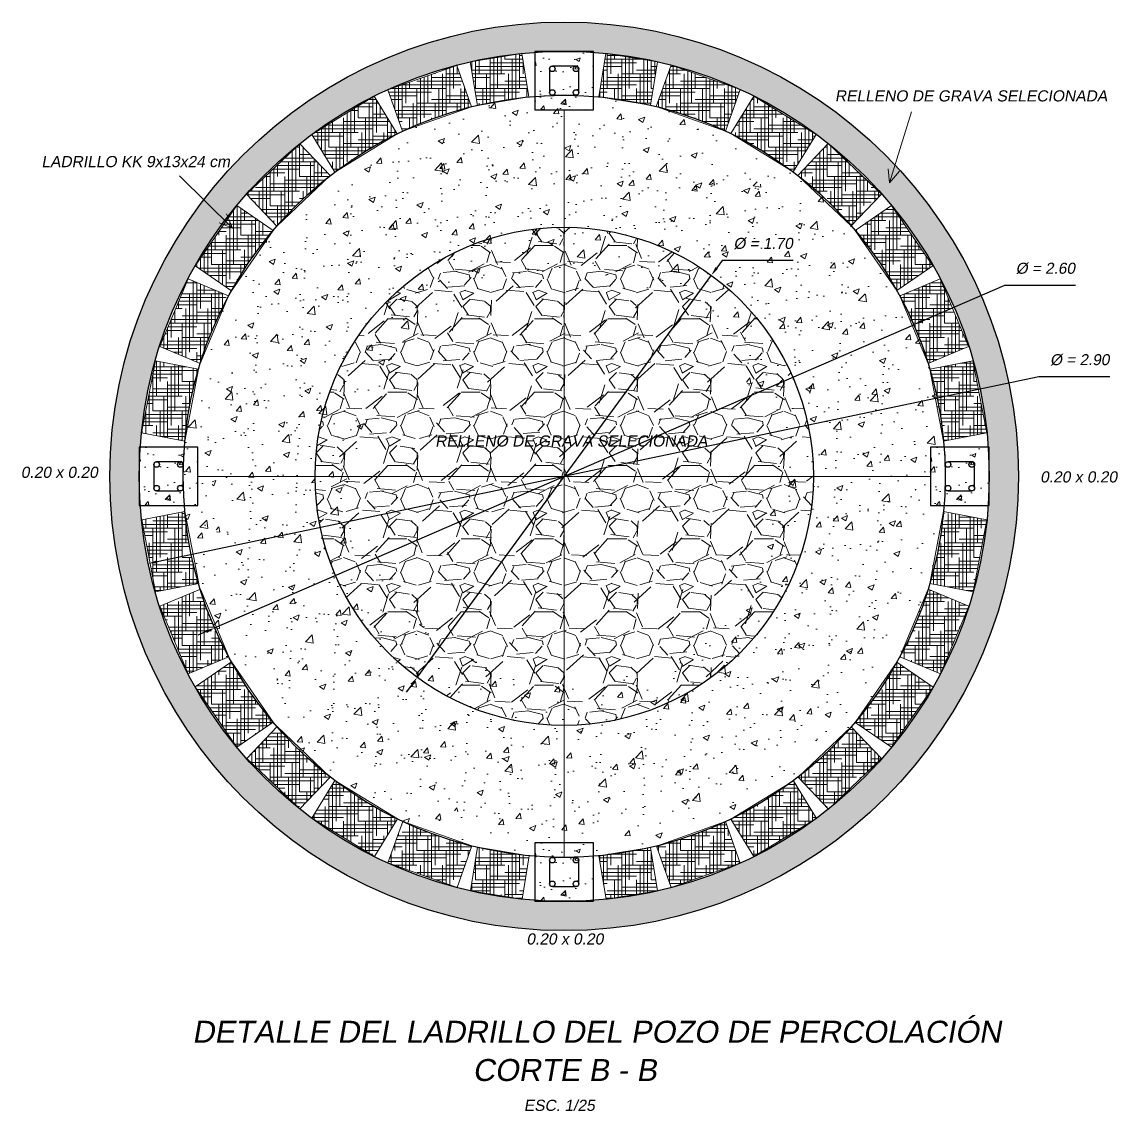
# Model space of a CAD drawing. Header units: metres. Extents: x 4293 to 4528, y 2596 to 2639.
# Drawn here: x 4425.084 to 4428.823, y 2619.358 to 2623.075 of the extents above; entities that cross this region are included whole.
import ezdxf
from ezdxf.enums import TextEntityAlignment as Align

# ---------------------------------------------------------------- set-up
doc = ezdxf.new("R2010")
doc.units = ezdxf.units.M
for name, color, linetype, lineweight in [('a. acero', 150, 'Continuous', 25), ('a. Ladrillos', 24, 'Continuous', 15), ('a. titulos', 106, 'Continuous', 25), ('A.Texto', 180, 'Continuous', 5), ('cimiento', 6, 'Continuous', 30), ('concreto', 252, 'Continuous', 5), ('Cotas', 170, 'Continuous', 5), ('Sombreados', 8, 'Continuous', 5)]:
    doc.layers.add(name, color=color, linetype=linetype, lineweight=lineweight)
doc.styles.add('ARIAL', font='arial.ttf', dxfattribs={"oblique": 10})
doc.dimstyles.new('Esc 1-25$3', dxfattribs={"dimscale": 0.25, "dimtxt": 0.15, "dimasz": 0.125, "dimexe": 0.1, "dimexo": 0.1, "dimgap": 0.15, "dimtad": 2, "dimtih": 1, "dimtoh": 1, "dimzin": 1, "dimdsep": 46, "dimtxsty": 'ARIAL', "dimcen": 0.5, "dimdle": 0.1, "dimadec": 0, "dimazin": 0, "dimtfac": 1, "dimtmove": 0, "dimatfit": 3, "dimfxl": 1, "dimtolj": 1, "dimtzin": 0, "dimarcsym": 1})
pattern_1 = [(0, (4245.930832089456, 2617.947288810265), (0.05, 0.0125), [0.2, -0.1]), (90, (4245.930832089456, 2617.947288810265), (-0.0125, -0.05), [0.2, -0.1])]

# ---------------------------------------------------------------- blocks, each defined once
blk = doc.blocks.new('*D513')
at = {"layer": 'Cotas', "color": 0, "lineweight": -2, "transparency": 16777216}
for p, q in [((4427.472705158618, 2622.260551906385), (4427.454250288944, 2622.235333256833)), ((4427.71511018, 2622.260551906386), (4427.472705158618, 2622.260551906385)), ((4426.431850508957, 2620.838220071589), (4427.435795419268, 2622.210114607279)), ((4426.413395639282, 2620.813001422036), (4426.394940769607, 2620.787782772483))]:
    blk.add_line(p, q, dxfattribs=at)
at = {"layer": 'Cotas', "color": 0, "transparency": 16777216}
for points in [[(4427.450047180684, 2622.238409068445), (4427.458453397202, 2622.23225744522), (4427.435795419268, 2622.210114607279)], [(4426.409192531023, 2620.816077233649), (4426.417598747541, 2620.809925610423), (4426.431850508957, 2620.838220071589)]]:
    blk.add_solid(points, dxfattribs=at)
at = {"layer": 'Defpoints', "color": 0, "transparency": 16777216}
for p in [(4427.435795419268, 2622.210114607279), (4426.431850508957, 2620.838220071589)]:
    blk.add_point(p, dxfattribs=at)
at = {"layer": 'Cotas', "color": 0, "transparency": 16777216, "insert": (4427.612657669309, 2622.318247165594), "char_height": 0.0375, "attachment_point": 5, "style": 'ARIAL'}
blk.add_mtext('\\A1;%%C = 1.70', dxfattribs=at)
blk = doc.blocks.new('*D603')
at = {"layer": 'Cotas', "color": 0, "lineweight": -2, "transparency": 16777216}
for p, q in [((4428.43548762416, 2622.175762985342), (4428.155059343138, 2622.054080793729)), ((4428.677892645541, 2622.175762985342), (4428.43548762416, 2622.175762985342)), ((4425.741254105721, 2621.006693168104), (4428.126391822504, 2622.041641510764)), ((4425.712586585087, 2620.994253885139), (4425.683919064452, 2620.981814602174))]:
    blk.add_line(p, q, dxfattribs=at)
at = {"layer": 'Cotas', "color": 0, "transparency": 16777216}
for points in [[(4428.152986129311, 2622.058858713835), (4428.157132556966, 2622.049302873623), (4428.126391822504, 2622.041641510764)], [(4425.710513371259, 2620.999031805245), (4425.714659798914, 2620.989475965033), (4425.741254105721, 2621.006693168104)]]:
    blk.add_solid(points, dxfattribs=at)
at = {"layer": 'Defpoints', "color": 0, "transparency": 16777216}
for p in [(4428.126391822504, 2622.041641510764), (4425.741254105721, 2621.006693168104)]:
    blk.add_point(p, dxfattribs=at)
at = {"layer": 'Cotas', "color": 0, "transparency": 16777216, "insert": (4428.57544013485, 2622.233458244551), "char_height": 0.0375, "attachment_point": 5, "style": 'ARIAL'}
blk.add_mtext('\\A1;%%C = 2.60', dxfattribs=at)
blk = doc.blocks.new('*D604')
at = {"layer": 'Cotas', "color": 0, "lineweight": -2, "transparency": 16777216}
for p, q in [((4428.552832799827, 2621.863865371421), (4425.545307617283, 2621.232831289278)), ((4428.795237821209, 2621.863865371421), (4428.552832799827, 2621.863865371421))]:
    blk.add_line(p, q, dxfattribs=at)
at = {"layer": 'Cotas', "color": 0, "transparency": 16777216}
blk.add_solid([(4425.544238101681, 2621.237928629023), (4425.546377132886, 2621.227733949532), (4425.514723578807, 2621.226414195662)], dxfattribs=at)
at = {"layer": 'Defpoints', "color": 0, "transparency": 16777216}
for p in [(4428.352922349418, 2621.821920483206), (4425.514723578807, 2621.226414195662)]:
    blk.add_point(p, dxfattribs=at)
at = {"layer": 'Cotas', "color": 0, "transparency": 16777216, "insert": (4428.692785310519, 2621.92156063063), "char_height": 0.0375, "attachment_point": 5, "style": 'ARIAL'}
blk.add_mtext('\\A1;%%C = 2.90', dxfattribs=at)

msp = doc.modelspace()

# ---------------------------------------------------------------- hatches: boundary and pattern name
at = {"layer": 'a. Ladrillos', "ltscale": 0.5}
h = msp.add_hatch(dxfattribs=at)
h.set_pattern_fill('HOUND', color=256, scale=0.2, style=0)
h.set_pattern_definition(pattern_1)
h.paths.add_polyline_path([(4425.686279102578, 2621.889727612913), (4425.539017658863, 2621.917898504069), (4425.492044803308, 2621.672351052767), (4425.63937327409, 2621.644167339434, -0.04818856611765304)])
h.paths.add_polyline_path([(4425.788703323723, 2622.139554217093), (4425.650361430506, 2622.197527031863), (4425.553738626792, 2621.966953759772), (4425.692082590045, 2621.908980077544, -0.0481885643159184)])
h.paths.add_polyline_path([(4425.939248728445, 2622.361318514399), (4425.940369783045, 2622.362942733339), (4425.816919972191, 2622.448149213142), (4425.674909172521, 2622.242399528387), (4425.798358983374, 2622.157193048584, -0.04780640675483435)])
h.paths.add_polyline_path([(4426.130619608916, 2622.546353413591), (4426.134801248783, 2622.550328474651), (4426.031454627147, 2622.659045887223), (4425.850258939527, 2622.486801517829), (4425.953605561162, 2622.378084105257, -0.04707146907327895)])
h.paths.add_polyline_path([(4426.362194025198, 2622.691746183108), (4426.364193393759, 2622.69297386935), (4426.285703762685, 2622.820799445093), (4426.072661136448, 2622.689983393304), (4426.151150767521, 2622.562157817561, -0.04773424739208999)])
h.paths.add_polyline_path([(4426.567813652971, 2622.926491202075), (4426.332240000099, 2622.842795001014), (4426.382457720736, 2622.70145080929, -0.04818856676654625), (4426.618004732518, 2622.785221995106)])
h.paths.add_polyline_path([(4426.78954667937, 2622.966721720409), (4426.613407657961, 2622.938000791023), (4426.637547591799, 2622.789955988364, -0.03415769104000129), (4426.812648072837, 2622.818507575123), (4426.813686613208, 2622.818676917751)])
h.paths.add_polyline_path([(4427.252273030184, 2622.938221918706), (4427.076134008776, 2622.966942848093), (4427.051994074937, 2622.818898045434), (4427.053578824998, 2622.818639638784, -0.03405092079968268), (4427.228170370069, 2622.790405707438)])
h.paths.add_polyline_path([(4427.533851904829, 2622.843521557547), (4427.298278251957, 2622.927217758609), (4427.248060531319, 2622.785873566886), (4427.250502405012, 2622.785006001481, -0.04768676959964096), (4427.483634184192, 2622.702177365823)])
h.paths.add_polyline_path([(4427.580683525332, 2622.821747297138), (4427.502193894258, 2622.693921721395), (4427.506866612212, 2622.691052499753, -0.04712687385237083), (4427.715236520496, 2622.563105669606), (4427.793726151569, 2622.690931245349)])
h.paths.add_polyline_path([(4427.834739835724, 2622.65947215518), (4427.731393214088, 2622.550754742607, -0.04818882304759489), (4427.913152028977, 2622.379102765482), (4428.015935523345, 2622.487227785786)])
h.paths.add_polyline_path([(4428.050000573705, 2622.448713748949), (4427.926550762852, 2622.363507269146, -0.04818861451410491), (4428.068857858834, 2622.157962091514), (4428.192011373376, 2622.242964064194)])
h.paths.add_polyline_path([(4428.216744376748, 2622.19780748003), (4428.078720237367, 2622.139967821486, -0.04818856731733574), (4428.175424258237, 2621.909428583823), (4428.313367180461, 2621.96723420794)])
h.paths.add_polyline_path([(4428.328245209669, 2621.917862977477), (4428.181356350019, 2621.889763361088, -0.04818856575883791), (4428.228269214836, 2621.644204433648), (4428.375218065224, 2621.672315526175)])
h.paths.add_polyline_path([(4428.375601124917, 2621.375983626101), (4428.228272654135, 2621.404167339434, -0.04818856611765322), (4428.181366825648, 2621.158607065955), (4428.328628269363, 2621.130436174799)])
h.paths.add_polyline_path([(4428.313750240154, 2621.081064944336), (4428.175458576084, 2621.139016710348, -0.0481704037674667), (4428.078819720723, 2620.908551852826), (4428.078783473185, 2620.908465354474), (4428.21712743644, 2620.850491672245)])
h.paths.add_polyline_path([(4428.192394433068, 2620.805335088082), (4428.068950092281, 2620.890537792382, -0.0475533639246085), (4427.928797242927, 2620.687491664817), (4427.926933822545, 2620.684791883129), (4428.050383633398, 2620.599585403327)])
h.paths.add_polyline_path([(4428.016318583037, 2620.56107136649), (4427.913319222396, 2620.66942347136, -0.04766972519688366), (4427.733718658551, 2620.499390837937), (4427.731776273781, 2620.497544409669), (4427.835122895417, 2620.388826997096)])
h = msp.add_hatch(dxfattribs=at)
h.set_pattern_fill('HOUND', color=256, scale=0.2, style=0)
h.set_pattern_definition(pattern_1)
h.paths.add_polyline_path([(4425.639383189339, 2621.404060430875), (4425.492427863001, 2621.375948099509), (4425.539400718556, 2621.130400648207), (4425.686309297207, 2621.158504036811, -0.04818856519133374)])
h.paths.add_polyline_path([(4425.692136374058, 2621.139181090225), (4425.554121686484, 2621.081345392503), (4425.650744490198, 2620.850772120413), (4425.788789327132, 2620.908620452364, -0.04818856472784236)])
h.paths.add_polyline_path([(4425.798479747042, 2620.890925063957), (4425.675292232214, 2620.805899623889), (4425.817303031884, 2620.600149939134), (4425.94068669654, 2620.68531076407, -0.0481885863142584)])
h.paths.add_polyline_path([(4425.953804912077, 2620.670021791132), (4425.850641999219, 2620.561497634446), (4426.03183768684, 2620.389253265053), (4426.135184308476, 2620.497970677625), (4426.132594560926, 2620.500432488056, -0.04749671770405627)])
h.paths.add_polyline_path([(4426.364576453451, 2620.355325282926), (4426.363787720586, 2620.355809594076, -0.04800934933462464), (4426.151427534332, 2620.485968229698), (4426.07304419614, 2620.358315758972), (4426.286086822378, 2620.227499707183)])
h.paths.add_polyline_path([(4426.618368102218, 2620.263021737171, -0.04818856433599081), (4426.382796974051, 2620.34672504434), (4426.332623059792, 2620.205504151262), (4426.568196712665, 2620.1218079502)])
h.paths.add_polyline_path([(4426.814069672901, 2620.229622234525), (4426.813035117519, 2620.229790927367, -0.03415847174188607), (4426.637922158207, 2620.258291076498), (4426.613790717654, 2620.110298361253), (4426.789929739062, 2620.081577431867)])
h.paths.add_polyline_path([(4427.228533850447, 2620.258013520391, -0.03385209679290476), (4427.054978655518, 2620.229825306415), (4427.05237713463, 2620.229401106842), (4427.076517068469, 2620.081356304183), (4427.252656089878, 2620.110077233569)])
h.paths.add_polyline_path([(4427.484017243885, 2620.346121786452), (4427.482083013783, 2620.345434580096, -0.04702710956873411), (4427.252161857603, 2620.263746636299), (4427.248443591012, 2620.26242558539), (4427.298661311649, 2620.121081393667), (4427.534234964523, 2620.204777594729)])
h = msp.add_hatch(dxfattribs=at)
h.set_pattern_fill('HOUND', color=256, scale=0.2, style=0)
h.set_pattern_definition(pattern_1)
h.paths.add_polyline_path([(4427.794111042084, 2620.357183755187), (4427.715702169797, 2620.485058884694), (4427.711897218957, 2620.482725812536, -0.04583478249694894), (4427.509137385759, 2620.358400074391), (4427.502576953951, 2620.354377430881), (4427.580801807976, 2620.226802412298)])
at = {"layer": 'concreto', "ltscale": 0.5}
h = msp.add_hatch(dxfattribs=at)
h.set_pattern_fill('GRAVEL', color=256, scale=0.1, style=0)
h.set_pattern_definition([(228.0128, (4264.560726759475, 2618.047288810265), (-0.7999998232158162, -0.9000001341607247), [0.0134536, -1.3319088]), (184.9697, (4264.551726759475, 2618.037288810265), (1.200000105151764, 0.0999991307007052), [0.0230868, -2.2855925]), (132.5104, (4264.528726759475, 2618.035288810265), (0.9999990718346812, -1.10000086738712), [0.0162788, -1.6116032]), (267.2737, (4264.489726759475, 2618.010288810265), (0.09999960177271905, 2.000000029497347), [0.0210238, -2.0813558]), (292.8337, (4264.488726759475, 2617.989288810265), (-0.500000990543714, 1.199999641177778), [0.0206155, -2.0409373]), (357.2737, (4264.496726759475, 2617.970288810265), (-2.000000029497347, 0.09999960177271916), [0.0210238, -2.0813558]), (37.6942, (4264.517726759474, 2617.969288810265), (-1.300000734561798, -0.999999040516053), [0.0278029, -2.7524849]), (72.2553, (4264.539726759475, 2617.986288810265), (0.7000010762705409, 2.199999623123919), [0.0262488, -2.5986321]), (121.4296, (4264.547726759475, 2618.011288810265), (-0.8000008234176366, 1.299999503649257), [0.021095, -2.0884073]), (175.2364, (4264.536726759475, 2618.029288810265), (1.100000094631959, -0.09999915326612606), [0.02408319999999998, -1.180076299999999]), (222.3974, (4264.512726759475, 2618.031288810265), (-1.200000735107324, -1.099999208201412), [0.0311448, -3.0833375]), (138.8141, (4264.588726759475, 2618.009288810265), (-0.7000002946805716, 0.5999997313342756), [0.0106301, -1.0523844]), (171.4692, (4264.580726759475, 2618.016288810265), (1.299999828481513, -0.2000007910039791), [0.02022369999999998, -2.002151099999998]), (225, (4264.560726759475, 2618.019288810265), (-1.110223024625157e-17, -0.1000000309448952), [0.0141421, -0.1272792]), (203.1986, (4264.553726759475, 2618.031288810265), (0.4999999730667075, 0.2000001325264854), [0.007615800000000001, -0.7539615]), (291.8014, (4264.546726759475, 2618.028288810265), (-0.09999999105006488, 0.300000027301077), [0.0107703, -0.5277462]), (30.9638, (4264.550726759475, 2618.018288810265), (0.2999998022287998, 0.2000002483540733), [0.01749289999999998, -0.5656022999999993]), (161.5651, (4264.565726759475, 2618.027288810265), (0.2000000434592962, -0.09999984032227077), [0.0126491, -0.3035787]), (16.38950000000001, (4264.488726759475, 2618.028288810265), (1.000000219841196, 0.2999992709817971), [0.01772, -1.7542845]), (70.3462, (4264.505726759475, 2618.033288810265), (-0.3999995247371746, -1.100000213560622), [0.0148661, -1.4717408]), (293.1986, (4264.565726759475, 2618.047288810265), (-0.2000001325264854, 0.4999999730667075), [0.0152315, -0.7463458000000001]), (343.6105, (4264.571726759475, 2618.033288810265), (-1.000000219841196, 0.2999992709817974), [0.01771999999999998, -1.754284499999999]), (339.444, (4264.488726759475, 2617.966288810265), (-0.5000001844542423, 0.1999995996421584), [0.017088, -0.8373124000000001]), (294.7751, (4264.504726759475, 2617.960288810265), (-0.499999218924517, 1.100000342183912), [0.01431779999999999, -1.417464299999999]), (66.80140000000002, (4264.566726759474, 2617.947288810265), (0.2000001325264855, 0.4999999730667075), [0.0152315, -0.7463458000000001]), (17.35400000000001, (4264.572726759475, 2617.961288810265), (-1.300000201909683, -0.3999994502259119), [0.0167631, -1.6595424]), (69.444, (4264.517726759474, 2617.947288810265), (-0.1999995996421587, -0.5000001844542422), [0.008544000000000001, -0.8458564]), (101.3098999999999, (4264.560726759475, 2617.947288810265), (-0.09999976321616054, 0.4000000752230952), [0.005098999999999998, -0.5048028999999996]), (165.9638, (4264.559726759475, 2617.952288810265), (0.300000054598974, -0.09999980573612458), [0.0206155, -0.391695]), (186.009, (4264.539726759475, 2617.957288810265), (0.9999999750906041, 0.09999993174818415), [0.019105, -1.8913923]), (303.6901, (4264.550726759475, 2618.009288810265), (-0.1000001334507191, 0.199999955777116), [0.0144222, -0.3461329]), (353.1572, (4264.558726759475, 2617.997288810265), (1.699999936547855, -0.2000007997924761), [0.0251794, -2.4927563]), (60.94540000000001, (4264.583726759475, 2617.994288810265), (-0.400000002719928, -0.7000000384569687), [0.0102956, -1.0192674]), (90, (4264.588726759475, 2618.003288810265), (-0.09999999999999999, 0.1), [0.006, -0.094]), (120.2564, (4264.537726759475, 2617.960288810265), (0.3999994886802694, -0.7000002455854735), [0.0138924, -1.375352]), (48.01279999999999, (4264.530726759475, 2617.972288810265), (0.7999998232158161, 0.9000001341607249), [0.0269072, -1.3184552]), (0, (4264.548726759474, 2617.992288810265), (0.1, 0.1), [0.026, -0.074]), (325.3048, (4264.574726759475, 2617.992288810265), (-0.9999994258987526, 0.7000008609594458), [0.0158114, -1.5653274]), (254.0546, (4264.587726759475, 2617.983288810265), (-0.09999998892963811, -0.4000000126652151), [0.0145602, -0.7134508]), (207.646, (4264.583726759475, 2617.969288810265), (-1.899999580717959, -1.000000771316918), [0.0237065, -2.3469474]), (175.4261, (4264.562726759475, 2617.958288810265), (-1.300000055831213, 0.0999994801161084), [0.02507989999999998, -2.482907399999998])])
edge = h.paths.add_edge_path()
edge.add_arc((4426.933822964114, 2621.524167339434), 1.549999999998676, 0, 360)
edge = h.paths.add_edge_path(flags=16)
edge.add_arc((4426.933822964114, 2621.524167339434), 1.449999999998624, 0, 360)
h = msp.add_hatch(dxfattribs=at)
h.set_pattern_fill('AR-CONC', color=256, scale=0.02, style=0)
h.set_pattern_definition([(49.99999999999999, (4270.124160042787, 2619.319470959373), (0.1434520365201507, -0.01255042699651902), [0.015, -0.165]), (355, (4270.124160042787, 2619.319470959373), (-0.0277502667226, 0.1504384267400024), [0.012, -0.132]), (100.4514, (4270.136114378786, 2619.318425091372), (0.1157018763428043, 0.1378879084121907), [0.01274803799999999, -0.1402284223999998]), (46.18420000000001, (4270.124160042787, 2619.359470959373), (0.2134482097251289, -0.03310380286580362), [0.0225, -0.2475]), (96.63559999999998, (4270.141947391787, 2619.356712297973), (0.1869325411097407, 0.1948235741800884), [0.01912205759999997, -0.2103425999999998]), (351.1842, (4270.124160042787, 2619.359470959373), (0.1869323890267254, 0.1948237201850649), [0.018, -0.198]), (21, (4270.144160042786, 2619.349470959372), (0.1193814104236923, -0.08052377813306777), [0.015, -0.165]), (326.0000000000001, (4270.144160042786, 2619.349470959372), (0.04866306638431635, 0.1450300090093706), [0.012, -0.132]), (71.4514, (4270.154108489386, 2619.342760638172), (0.168044525716298, 0.06450609934199047), [0.012748038, -0.1402284224]), (37.50000000000001, (4270.124160042787, 2619.319470959373), (0.002431971063458134, 0.0665787707662623), [0, -0.1304, 0, -0.134, 0, -0.1325]), (7.499999999999999, (4270.124160042787, 2619.319470959373), (0.05261390748842972, 0.07888234237647206), [0, -0.0764, 0, -0.1274, 0, -0.0505]), (327.5, (4270.079560042786, 2619.319470959373), (0.1067644872344818, -0.00451097434687596), [0, -0.05, 0, -0.156, 0, -0.207]), (317.5, (4270.059560042787, 2619.319470959373), (0.1166372338684772, 0.02002099646646353), [0, -0.065, 0, -0.1036, 0, -0.147])])
h.paths.add_polyline_path([(4427.033585996955, 2622.970731315647), (4426.833822964113, 2622.970714953583), (4426.833822964113, 2622.774167339434), (4427.033822964113, 2622.774167339434)])
h = msp.add_hatch(dxfattribs=at)
h.set_pattern_fill('AR-CONC', color=256, scale=0.03, style=0)
h.set_pattern_definition([(49.99999999999999, (4245.930832089456, 2617.947288810265), (0.215178054780226, -0.01882564049477853), [0.0225, -0.2475]), (355, (4245.930832089456, 2617.947288810265), (-0.0416254000839, 0.2256576401100036), [0.018, -0.198]), (100.45144446, (4245.948763593757, 2617.945720007065), (0.1735526540181336, 0.2068319972905888), [0.0191220576, -0.2103426335999999]), (46.18420000000001, (4245.930832089456, 2618.007288810265), (0.3201723992014717, -0.04965578423792296), [0.03375, -0.37125]), (96.63563548999997, (4245.957513112957, 2618.003150818165), (0.2803985837022685, 0.2922355802323651), [0.0286831026, -0.3155141279999999]), (351.1841639899999, (4245.930832089456, 2618.007288810265), (0.2803985835164319, 0.292235580080997), [0.027, -0.2970000003]), (21, (4245.960832089457, 2617.992288810265), (0.1790721156355385, -0.1207856671996016), [0.0225, -0.2475]), (326.0000000000001, (4245.960832089457, 2617.992288810265), (0.07299459957647451, 0.2175450135140559), [0.018, -0.198]), (71.45144474, (4245.975754765656, 2617.982223338065), (0.2520667130189913, 0.09675934584190614), [0.019122057, -0.2103426336]), (37.50000000000001, (4245.930832089456, 2617.947288810265), (0.003647956595187201, 0.09986815614939344), [0, -0.1956, 0, -0.201, 0, -0.19875]), (7.499999999999999, (4245.930832089456, 2617.947288810265), (0.07892086123264458, 0.1183235135647081), [0, -0.1146, 0, -0.1911, 0, -0.07575]), (327.5, (4245.863932089456, 2617.947288810265), (0.1601467308517227, -0.00676646152031394), [0, -0.075, 0, -0.234, 0, -0.3105]), (317.5, (4245.833932089457, 2617.947288810265), (0.1749558508027159, 0.03003149469969529), [0, -0.0975, 0, -0.1554, 0, -0.2205])])
h.paths.add_polyline_path([(4428.233822964113, 2621.524167339434, 1), (4425.633822964112, 2621.524167339434, 1)])
h.paths.add_polyline_path([(4426.083822964112, 2621.524167339434, -1), (4427.783822964113, 2621.524167339434, -1)], flags=16)
h.paths.add_polyline_path([(4426.483650358421, 2621.615211755261), (4427.43961184896, 2621.615211755261), (4427.43961184896, 2621.674194702055), (4426.483650358421, 2621.674194702055)], flags=8)
h = msp.add_hatch(dxfattribs=at)
h.set_pattern_fill('AR-CONC', color=256, scale=0.03, style=0)
h.set_pattern_definition([(49.99999999999999, (4263.98809233577, 2617.947288810265), (0.215178054780226, -0.01882564049477853), [0.0225, -0.2475]), (355, (4263.98809233577, 2617.947288810265), (-0.0416254000839, 0.2256576401100036), [0.018, -0.198]), (100.4514, (4264.00602383977, 2617.945720008265), (0.1735528145142065, 0.2068318626182861), [0.01912205699999999, -0.2103426335999999]), (46.18420000000001, (4263.98809233577, 2618.007288810265), (0.3201723145876933, -0.04965570429870542), [0.03375, -0.37125]), (96.63559999999998, (4264.01477335927, 2618.003150818165), (0.280398811664611, 0.2922353612701325), [0.02868308639999998, -0.3155138999999997]), (351.1842, (4263.98809233577, 2618.007288810265), (0.2803985835400881, 0.2922355802775974), [0.027, -0.297]), (21, (4264.01809233577, 2617.992288810265), (0.1790721156355385, -0.1207856671996016), [0.0225, -0.2475]), (326.0000000000001, (4264.01809233577, 2617.992288810265), (0.07299459957647451, 0.2175450135140559), [0.018, -0.198]), (71.4514, (4264.03301500567, 2617.982223328465), (0.252066788574447, 0.09675914901298571), [0.019122057, -0.2103426336]), (37.50000000000001, (4263.98809233577, 2617.947288810265), (0.003647956595187201, 0.09986815614939344), [0, -0.1956, 0, -0.201, 0, -0.19875]), (7.499999999999999, (4263.98809233577, 2617.947288810265), (0.07892086123264458, 0.1183235135647081), [0, -0.1146, 0, -0.1911, 0, -0.07575]), (327.5, (4263.92119233577, 2617.947288810265), (0.1601467308517227, -0.00676646152031394), [0, -0.075, 0, -0.234, 0, -0.3105]), (317.5, (4263.89119233577, 2617.947288810265), (0.1749558508027159, 0.03003149469969529), [0, -0.0975, 0, -0.1554, 0, -0.2205])])
h.paths.add_polyline_path([(4425.732732432918, 2621.524167339434, 1), (4428.134913495307, 2621.524167339434, 1)])
h.paths.add_polyline_path([(4427.633822964112, 2621.524167339434, -1), (4426.233822964113, 2621.524167339434, -1)], flags=16)
h = msp.add_hatch(dxfattribs=at)
h.set_pattern_fill('GRAVEL', color=256, scale=0.25, style=0)
h.set_pattern_definition([(228.012787504, (4246.110832089456, 2618.197288810265), (-2.000000000000016, -2.250000000000001), [0.033634, -3.329772011768425]), (184.969740728, (4246.088332089456, 2618.172288810264), (2.999999999999994, 0.2500000000000088), [0.057717, -5.713981190307499]), (132.510447078, (4246.030832089456, 2618.167288810265), (2.500000000000029, -2.749999999999966), [0.040697, -4.029008149024925]), (267.273689006, (4245.933332089457, 2618.104788810265), (0.2500000000000061, 5.000000000000004), [0.05255949999999998, -5.203389510407248]), (292.833654178, (4245.930832089456, 2618.052288810265), (-1.249999999999997, 3.000000000000007), [0.05153874999999998, -5.102343282022073]), (357.273689006, (4245.950832089457, 2618.004788810264), (-5.000000000000004, 0.2500000000000064), [0.05255949999999998, -5.203389510407248]), (37.6942404667, (4246.003332089456, 2618.002288810265), (-3.25, -2.499999999999993), [0.06950724999999999, -6.881212137229]), (72.2553283749, (4246.058332089457, 2618.044788810265), (1.750000000000007, 5.500000000000001), [0.06562199999999996, -6.496580374203346]), (121.429565615, (4246.078332089456, 2618.107288810265), (-2.000000000000005, 3.249999999999996), [0.05273749999999999, -5.221018277432249]), (175.236358309, (4246.050832089457, 2618.152288810265), (2.749999999999996, -0.2500000000000095), [0.060208, -2.950190644698075]), (222.397437798, (4245.990832089456, 2618.157288810265), (-2.999999999999991, -2.749999999999993), [0.077862, -7.708343751198725]), (138.814074834, (4246.180832089456, 2618.102288810265), (-1.750000000000008, 1.5), [0.02657524999999999, -2.630961203183674]), (171.46923439, (4246.160832089457, 2618.119788810265), (3.25, -0.4999999999999988), [0.05055925, -5.00537785403925]), (225, (4246.110832089456, 2618.127288810265), (-2.775557561562891e-17, -0.2499999999999832), [0.03535525, -0.318198140593275]), (203.198590514, (4246.093332089456, 2618.157288810265), (1.249999999999997, 0.4999999999999938), [0.0190395, -1.884903776465975]), (291.801409486, (4246.075832089457, 2618.149788810265), (-0.249999999999921, 0.7500000000000256), [0.02692575, -1.319365451783625]), (30.96375653209999, (4246.085832089457, 2618.124788810265), (0.7500000000000132, 0.4999999999999949), [0.04373224999999999, -1.414005723711325]), (161.565051177, (4246.123332089456, 2618.147288810265), (0.5000000000000029, -0.2499999999999942), [0.03162274999999998, -0.7589466650420996]), (16.389540334, (4245.930832089456, 2618.149788810265), (2.499999999999992, 0.750000000000011), [0.0443, -4.38571128666735]), (70.3461759419, (4245.973332089457, 2618.162288810265), (-1.000000000000305, -2.750000000000849), [0.03716525, -3.67935193682975]), (293.198590514, (4246.123332089456, 2618.197288810265), (-0.4999999999999926, 1.249999999999998), [0.03807875, -1.865864526465975]), (343.610459666, (4246.138332089457, 2618.162288810265), (-2.499999999999992, 0.7500000000000109), [0.04429999999999998, -4.385711286667247]), (339.44395478, (4245.930832089456, 2617.994788810265), (-1.250000000000009, 0.5000000000000061), [0.04271999999999998, -2.093280936329374]), (294.775140569, (4245.970832089456, 2617.979788810265), (-1.250000000000001, 2.75), [0.0357945, -3.543660765819]), (66.8014094864, (4246.125832089457, 2617.947288810265), (0.4999999999999953, 1.249999999999992), [0.03807875, -1.865864526465975]), (17.3540246363, (4246.140832089456, 2617.982288810265), (-3.249999999999994, -0.9999999999999907), [0.04190775, -4.14885590356]), (69.44395478040002, (4246.003332089456, 2617.947288810265), (-0.5000000000000018, -1.249999999999989), [0.02135999999999999, -2.114640936329374]), (101.309932474, (4246.110832089456, 2617.947288810265), (-0.249999999999991, 1.000000000000003), [0.0127475, -1.2620073783982]), (165.963756532, (4246.108332089457, 2617.959788810265), (0.7499999999999897, -0.2500000000000003), [0.05153875, -0.9792376564044251]), (186.009005957, (4246.058332089457, 2617.972288810265), (2.500000000000012, 0.2499999999999958), [0.0477625, -4.728480793635701]), (303.690067526, (4246.085832089457, 2618.102288810265), (-0.2499999999999968, 0.4999999999999964), [0.03605549999999998, -0.8653323188659997]), (353.157226587, (4246.105832089456, 2618.072288810265), (4.250000000000004, -0.5000000000000132), [0.0629485, -6.231890656007075]), (60.9453959009, (4246.168332089456, 2618.064788810265), (-0.9999999999999939, -1.749999999999994), [0.025739, -2.54816853524675]), (90, (4246.180832089456, 2618.087288810265), (-0.25, 0.25), [0.015, -0.235]), (120.256437164, (4246.053332089456, 2617.979788810265), (1.000000000000002, -1.750000000000002), [0.034731, -3.43837999736245]), (48.01278750420001, (4246.035832089457, 2618.009788810265), (2, 2.249999999999994), [0.067268, -3.296138011768424]), (0, (4246.080832089457, 2618.059788810265), (0.25, 0.25), [0.065, -0.185]), (325.3048464690001, (4246.145832089456, 2618.059788810265), (2.500000000000035, -1.749999999999956), [0.03952849999999998, -3.913318575210499]), (254.054604099, (4246.178332089456, 2618.037288810265), (-0.2500000000000094, -1.000000000000001), [0.0364005, -1.783626972320125]), (207.645975364, (4246.168332089456, 2618.002288810265), (-4.749999999999988, -2.500000000000012), [0.05926625, -5.867368545564849]), (175.42607874, (4246.115832089456, 2617.974788810265), (-3.249999999999988, 0.2500000000000003), [0.06269975, -6.207268351992225])])
h.paths.add_polyline_path([(4427.783822964113, 2621.524167339434, 1), (4426.083822964112, 2621.524167339434, 1)])
h.paths.add_polyline_path([(4426.483650358421, 2621.615211755261), (4427.43961184896, 2621.615211755261), (4427.43961184896, 2621.674194702055), (4426.483650358421, 2621.674194702055)], flags=24)
h = msp.add_hatch(dxfattribs=at)
h.set_pattern_fill('AR-CONC', color=256, scale=0.02, style=0)
h.set_pattern_definition([(49.99999999999999, (4268.774160042786, 2617.969470959373), (0.1434520365201507, -0.01255042699651902), [0.015, -0.165]), (355, (4268.774160042786, 2617.969470959373), (-0.0277502667226, 0.1504384267400024), [0.012, -0.132]), (100.4514, (4268.786114378787, 2617.968425091372), (0.1157018763428043, 0.1378879084121907), [0.01274803799999999, -0.1402284223999998]), (46.18420000000001, (4268.774160042786, 2618.009470959373), (0.2134482097251289, -0.03310380286580362), [0.0225, -0.2475]), (96.63559999999998, (4268.791947391786, 2618.006712297973), (0.1869325411097407, 0.1948235741800884), [0.01912205759999997, -0.2103425999999998]), (351.1842, (4268.774160042786, 2618.009470959373), (0.1869323890267254, 0.1948237201850649), [0.018, -0.198]), (21, (4268.794160042787, 2617.999470959373), (0.1193814104236923, -0.08052377813306777), [0.015, -0.165]), (326.0000000000001, (4268.794160042787, 2617.999470959373), (0.04866306638431635, 0.1450300090093706), [0.012, -0.132]), (71.4514, (4268.804108489387, 2617.992760638173), (0.168044525716298, 0.06450609934199047), [0.012748038, -0.1402284224]), (37.50000000000001, (4268.774160042786, 2617.969470959373), (0.002431971063458134, 0.0665787707662623), [0, -0.1304, 0, -0.134, 0, -0.1325]), (7.499999999999999, (4268.774160042786, 2617.969470959373), (0.05261390748842972, 0.07888234237647206), [0, -0.0764, 0, -0.1274, 0, -0.0505]), (327.5, (4268.729560042786, 2617.969470959373), (0.1067644872344818, -0.00451097434687596), [0, -0.05, 0, -0.156, 0, -0.207]), (317.5, (4268.709560042787, 2617.969470959373), (0.1166372338684772, 0.02002099646646353), [0, -0.065, 0, -0.1036, 0, -0.147])])
h.paths.add_polyline_path([(4425.683822964113, 2621.624167339434), (4425.4872589879, 2621.623930372276), (4425.4872589879, 2621.424404306592), (4425.683822964113, 2621.424167339434)])
h = msp.add_hatch(dxfattribs=at)
h.set_pattern_fill('AR-CONC', color=256, scale=0.02, style=0)
h.set_pattern_definition([(49.99999999999999, (4271.474160042786, 2617.969470959373), (0.1434520365201507, -0.01255042699651902), [0.015, -0.165]), (355, (4271.474160042786, 2617.969470959373), (-0.0277502667226, 0.1504384267400024), [0.012, -0.132]), (100.4514, (4271.486114378787, 2617.968425091372), (0.1157018763428043, 0.1378879084121907), [0.01274803799999999, -0.1402284223999998]), (46.18420000000001, (4271.474160042786, 2618.009470959373), (0.2134482097251289, -0.03310380286580362), [0.0225, -0.2475]), (96.63559999999998, (4271.491947391786, 2618.006712297973), (0.1869325411097407, 0.1948235741800884), [0.01912205759999997, -0.2103425999999998]), (351.1842, (4271.474160042786, 2618.009470959373), (0.1869323890267254, 0.1948237201850649), [0.018, -0.198]), (21, (4271.494160042786, 2617.999470959373), (0.1193814104236923, -0.08052377813306777), [0.015, -0.165]), (326.0000000000001, (4271.494160042786, 2617.999470959373), (0.04866306638431635, 0.1450300090093706), [0.012, -0.132]), (71.4514, (4271.504108489386, 2617.992760638173), (0.168044525716298, 0.06450609934199047), [0.012748038, -0.1402284224]), (37.50000000000001, (4271.474160042786, 2617.969470959373), (0.002431971063458134, 0.0665787707662623), [0, -0.1304, 0, -0.134, 0, -0.1325]), (7.499999999999999, (4271.474160042786, 2617.969470959373), (0.05261390748842972, 0.07888234237647206), [0, -0.0764, 0, -0.1274, 0, -0.0505]), (327.5, (4271.429560042787, 2617.969470959373), (0.1067644872344818, -0.00451097434687596), [0, -0.05, 0, -0.156, 0, -0.207]), (317.5, (4271.409560042786, 2617.969470959373), (0.1166372338684772, 0.02002099646646353), [0, -0.065, 0, -0.1036, 0, -0.147])])
h.paths.add_polyline_path([(4428.380386940325, 2621.623930372276), (4428.183822964113, 2621.624167339434), (4428.183822964113, 2621.424167339434), (4428.380370578261, 2621.424167339434)])
h = msp.add_hatch(dxfattribs=at)
h.set_pattern_fill('AR-CONC', color=256, scale=0.02, style=0)
h.set_pattern_definition([(49.99999999999999, (4270.124160042787, 2616.619470959372), (0.1434520365201507, -0.01255042699651902), [0.015, -0.165]), (355, (4270.124160042787, 2616.619470959372), (-0.0277502667226, 0.1504384267400024), [0.012, -0.132]), (100.4514, (4270.136114378786, 2616.618425091373), (0.1157018763428043, 0.1378879084121907), [0.01274803799999999, -0.1402284223999999]), (46.18420000000001, (4270.124160042787, 2616.659470959372), (0.2134482097251289, -0.03310380286580362), [0.0225, -0.2475]), (96.63559999999998, (4270.141947391787, 2616.656712297973), (0.1869325411097407, 0.1948235741800884), [0.01912205759999998, -0.2103425999999998]), (351.1842, (4270.124160042787, 2616.659470959372), (0.1869323890267254, 0.1948237201850649), [0.018, -0.198]), (21, (4270.144160042786, 2616.649470959373), (0.1193814104236923, -0.08052377813306777), [0.015, -0.165]), (326.0000000000001, (4270.144160042786, 2616.649470959373), (0.04866306638431635, 0.1450300090093706), [0.012, -0.132]), (71.4514, (4270.154108489386, 2616.642760638173), (0.168044525716298, 0.06450609934199047), [0.012748038, -0.1402284224]), (37.50000000000001, (4270.124160042787, 2616.619470959372), (0.002431971063458134, 0.0665787707662623), [0, -0.1304, 0, -0.134, 0, -0.1325]), (7.499999999999999, (4270.124160042787, 2616.619470959372), (0.05261390748842972, 0.07888234237647206), [0, -0.0764, 0, -0.1274, 0, -0.0505]), (327.5, (4270.079560042786, 2616.619470959372), (0.1067644872344818, -0.00451097434687596), [0, -0.05, 0, -0.156, 0, -0.207]), (317.5, (4270.059560042787, 2616.619470959372), (0.1166372338684772, 0.02002099646646353), [0, -0.065, 0, -0.1036, 0, -0.147])])
h.paths.add_polyline_path([(4427.033822964113, 2620.274167339434), (4426.833822964113, 2620.274167339434), (4426.834059931271, 2620.077603363221), (4427.033822964113, 2620.077619725285)])

# ---------------------------------------------------------------- linework, layer by layer
at = {"ltscale": 0.5}
for radius in [1.550000000000011, 1.450000000000011, 1.300000000000011]:
    msp.add_circle((4426.933822964113, 2621.524167339434), radius, dxfattribs=at)
at = {"layer": 'a. acero'}
for points in [[(4426.883822964112, 2622.914642339434), (4426.883822964112, 2622.833692339434)], [(4426.974297964112, 2622.924167339434), (4426.893347964113, 2622.924167339434)], [(4426.983822964113, 2622.833692339434), (4426.983822964113, 2622.914642339434)], [(4426.893347964113, 2622.824167339434), (4426.974297964112, 2622.824167339434)], [(4425.533822964113, 2621.564642339434), (4425.533822964113, 2621.483692339434)], [(4425.624297964113, 2621.574167339434), (4425.543347964112, 2621.574167339434)], [(4425.633822964112, 2621.483692339434), (4425.633822964112, 2621.564642339434)], [(4428.233822964113, 2621.564642339434), (4428.233822964113, 2621.483692339434)], [(4428.324297964113, 2621.574167339434), (4428.243347964112, 2621.574167339434)], [(4428.333822964112, 2621.483692339434), (4428.333822964112, 2621.564642339434)], [(4425.543347964112, 2621.474167339434), (4425.624297964113, 2621.474167339434)], [(4428.243347964112, 2621.474167339434), (4428.324297964113, 2621.474167339434)], [(4426.883822964112, 2620.214642339434), (4426.883822964112, 2620.133692339434)], [(4426.974297964112, 2620.224167339434), (4426.893347964113, 2620.224167339434)], [(4426.983822964113, 2620.133692339434), (4426.983822964113, 2620.214642339434)], [(4426.893347964113, 2620.124167339434), (4426.974297964112, 2620.124167339434)]]:
    msp.add_lwpolyline(points, dxfattribs=at)
for centre in [(4426.893347964113, 2622.914642339434), (4426.974297964112, 2622.914642339434), (4426.893347964113, 2622.833692339434), (4426.974297964112, 2622.833692339434), (4425.543347964112, 2621.564642339434), (4425.624297964113, 2621.564642339434), (4428.243347964112, 2621.564642339434), (4428.324297964113, 2621.564642339434), (4425.543347964112, 2621.483692339434), (4425.624297964113, 2621.483692339434), (4428.243347964112, 2621.483692339434), (4428.324297964113, 2621.483692339434), (4426.893347964113, 2620.214642339434), (4426.974297964112, 2620.214642339434), (4426.893347964113, 2620.133692339434), (4426.974297964112, 2620.133692339434)]:
    msp.add_circle(centre, 0.009525, dxfattribs=at)
at = {"layer": 'a. Ladrillos'}
for points in [[(4426.813686613208, 2622.818676917751), (4426.637547591799, 2622.789955988364), (4426.613407657961, 2622.938000791023), (4426.78954667937, 2622.966721720409), (4426.813686613208, 2622.818676917751)], [(4427.051994074937, 2622.818898045434), (4427.228133096346, 2622.790177116048), (4427.252273030184, 2622.938221918706), (4427.076134008776, 2622.966942848093), (4427.051994074937, 2622.818898045434)], [(4426.618031373609, 2622.785147010352), (4426.382457720736, 2622.70145080929), (4426.332240000099, 2622.842795001014), (4426.567813652971, 2622.926491202075), (4426.618031373609, 2622.785147010352)], [(4427.248060531319, 2622.785873566886), (4427.483634184192, 2622.702177365823), (4427.533851904829, 2622.843521557547), (4427.298278251957, 2622.927217758609), (4427.248060531319, 2622.785873566886)], [(4426.364193393759, 2622.69297386935), (4426.151150767521, 2622.562157817561), (4426.072661136448, 2622.689983393304), (4426.285703762685, 2622.820799445093), (4426.364193393759, 2622.69297386935)], [(4427.502193894258, 2622.693921721395), (4427.715236520496, 2622.563105669606), (4427.793726151569, 2622.690931245349), (4427.580683525332, 2622.821747297138), (4427.502193894258, 2622.693921721395)], [(4426.134801248783, 2622.550328474651), (4425.953605561162, 2622.378084105257), (4425.850258939527, 2622.486801517829), (4426.031454627147, 2622.659045887223), (4426.134801248783, 2622.550328474651)], [(4427.731393214088, 2622.550754742607), (4427.912588901709, 2622.378510373214), (4428.015935523345, 2622.487227785786), (4427.834739835724, 2622.65947215518), (4427.731393214088, 2622.550754742607)], [(4425.940369783045, 2622.362942733339), (4425.798358983374, 2622.157193048584), (4425.674909172521, 2622.242399528387), (4425.816919972191, 2622.448149213142), (4425.940369783045, 2622.362942733339)], [(4427.926550762852, 2622.363507269146), (4428.068561562523, 2622.157757584391), (4428.192011373376, 2622.242964064194), (4428.050000573705, 2622.448713748949), (4427.926550762852, 2622.363507269146)], [(4425.788705393759, 2622.139553349634), (4425.692082590045, 2621.908980077544), (4425.553738626792, 2621.966953759772), (4425.650361430506, 2622.197527031863), (4425.788705393759, 2622.139553349634)], [(4428.078400413493, 2622.139833797802), (4428.175023217207, 2621.909260525711), (4428.313367180461, 2621.96723420794), (4428.216744376748, 2622.19780748003), (4428.078400413493, 2622.139833797802)], [(4425.686346129644, 2621.889714790736), (4425.63937327409, 2621.644167339434), (4425.492044803308, 2621.672351052767), (4425.539017658863, 2621.917898504069), (4425.686346129644, 2621.889714790736)], [(4428.180916738888, 2621.889679264144), (4428.227889594443, 2621.644131812842), (4428.375218065224, 2621.672315526175), (4428.328245209669, 2621.917862977477), (4428.180916738888, 2621.889679264144)], [(4425.686729189338, 2621.158584361539), (4425.639756333782, 2621.404131812842), (4425.492427863001, 2621.375948099509), (4425.539400718556, 2621.130400648207), (4425.686729189338, 2621.158584361539)], [(4428.181299798581, 2621.158619888132), (4428.228272654135, 2621.404167339434), (4428.375601124917, 2621.375983626101), (4428.328628269363, 2621.130436174799), (4428.181299798581, 2621.158619888132)], [(4425.789088453453, 2620.908745802642), (4425.692465649739, 2621.139319074732), (4425.554121686484, 2621.081345392503), (4425.650744490198, 2620.850772120413), (4425.789088453453, 2620.908745802642)], [(4428.078783473185, 2620.908465354474), (4428.1754062769, 2621.139038626564), (4428.313750240154, 2621.081064944336), (4428.21712743644, 2620.850491672245), (4428.078783473185, 2620.908465354474)], [(4425.940752842737, 2620.685356418936), (4425.798742043066, 2620.891106103692), (4425.675292232214, 2620.805899623889), (4425.817303031884, 2620.600149939134), (4425.940752842737, 2620.685356418936)], [(4427.926933822545, 2620.684791883129), (4428.068944622216, 2620.890541567885), (4428.192394433068, 2620.805335088082), (4428.050383633398, 2620.599585403327), (4427.926933822545, 2620.684791883129)], [(4426.135184308476, 2620.497970677625), (4425.953988620855, 2620.670215047019), (4425.850641999219, 2620.561497634446), (4426.03183768684, 2620.389253265053), (4426.135184308476, 2620.497970677625)], [(4427.731776273781, 2620.497544409669), (4427.912971961401, 2620.669788779062), (4428.016318583037, 2620.56107136649), (4427.835122895417, 2620.388826997096), (4427.731776273781, 2620.497544409669)], [(4426.364576453451, 2620.355325282926), (4426.151533827214, 2620.486141334715), (4426.07304419614, 2620.358315758972), (4426.286086822378, 2620.227499707183), (4426.364576453451, 2620.355325282926)], [(4427.502576953951, 2620.354377430881), (4427.715702169797, 2620.485058884694), (4427.794111042084, 2620.357183755187), (4427.580801807976, 2620.226802412298), (4427.502576953951, 2620.354377430881)], [(4426.618414433302, 2620.263152141924), (4426.382840780429, 2620.346848342986), (4426.332623059792, 2620.205504151262), (4426.568196712665, 2620.1218079502), (4426.618414433302, 2620.263152141924)], [(4427.248443591012, 2620.26242558539), (4427.484017243885, 2620.346121786452), (4427.534234964523, 2620.204777594729), (4427.298661311649, 2620.121081393667), (4427.248443591012, 2620.26242558539)], [(4426.814069672901, 2620.229622234525), (4426.637930651492, 2620.258343163912), (4426.613790717654, 2620.110298361253), (4426.789929739062, 2620.081577431867), (4426.814069672901, 2620.229622234525)], [(4427.05237713463, 2620.229401106842), (4427.228516156038, 2620.258122036228), (4427.252656089878, 2620.110077233569), (4427.076517068469, 2620.081356304183), (4427.05237713463, 2620.229401106842)]]:
    msp.add_lwpolyline(points, dxfattribs=at)
at = {"layer": 'A.Texto', "ltscale": 0.005}
for points in [[(4428.118897901571, 2622.768099652132), (4428.043880927085, 2622.525329702808)], [(4428.043880927085, 2622.525329702808), (4428.038940518913, 2622.573901418336)], [(4425.620988927654, 2622.549287589135), (4425.802399823576, 2622.371369401204)], [(4428.043880927085, 2622.525329702808), (4428.078172531345, 2622.565725275923)], [(4425.802399823576, 2622.371369401204), (4425.782207267926, 2622.42035896281)], [(4425.802399823576, 2622.371369401204), (4425.756963421035, 2622.389234241152)]]:
    msp.add_lwpolyline(points, dxfattribs=at)
at = {"layer": 'cimiento'}
for points in [[(4427.033822964113, 2622.774167339434), (4427.033822964113, 2622.974167339434), (4426.833822964113, 2622.974167339434), (4426.833822964113, 2622.774167339434)], [(4425.683822964113, 2621.424167339434), (4425.683822964113, 2621.624167339434), (4425.483822964113, 2621.624167339434), (4425.483822964113, 2621.424167339434)], [(4428.383822964112, 2621.424167339434), (4428.383822964112, 2621.624167339434), (4428.183822964113, 2621.624167339434), (4428.183822964113, 2621.424167339434)], [(4427.033822964113, 2620.074167339434), (4427.033822964113, 2620.274167339434), (4426.833822964113, 2620.274167339434), (4426.833822964113, 2620.074167339434)]]:
    msp.add_lwpolyline(points, close=True, dxfattribs=at)
msp.add_circle((4426.933822964113, 2621.524167339434), 0.8499999999999943, dxfattribs=at)
at = {"layer": 'Sombreados'}
for p, q in [((4426.933822964113, 2622.774167339434), (4426.933822964113, 2620.224167339434)), ((4425.683822964113, 2621.524167339434), (4428.183822964113, 2621.524167339434))]:
    msp.add_line(p, q, dxfattribs=at)

# ---------------------------------------------------------------- texts
at = {"layer": 'a. titulos', "style": 'ARIAL', "oblique": 10}
for s, height, p in [('DETALLE DEL LADRILLO DEL POZO DE PERCOLACIÓN', 0.075, (4427.044267753418, 2619.62907977257)), ('CORTE B - B', 0.075, (4426.935414158151, 2619.498556354832)), ('ESC. 1/25', 0.038, (4426.917187385288, 2619.377961950359))]:
    msp.add_text(s, height=height, dxfattribs=at).set_placement(p, align=Align.MIDDLE_CENTER)
at = {"layer": 'A.Texto', "ltscale": 0.005, "style": 'ARIAL', "oblique": 10}
for s, p in [('RELLENO DE GRAVA SELECIONADA', (4428.32210090118, 2622.822293173893)), ('LADRILLO KK 9x13x24 cm', (4425.47184463613, 2622.598053461777)), ('RELLENO DE GRAVA SELECIONADA', (4426.958278605783, 2621.644690268221)), ('0.20 x 0.20', (4425.211262789013, 2621.537984422549)), ('0.20 x 0.20', (4428.689156165263, 2621.522279208913)), ('0.20 x 0.20', (4426.936171095604, 2619.945649155864))]:
    msp.add_text(s, height=0.038, dxfattribs=at).set_placement(p, align=Align.MIDDLE_CENTER)

# ---------------------------------------------------------------- dimensions: what is measured, and where the dimension line sits
at = {"layer": 'Cotas'}
dim = msp.add_diameter_dim_2p(p1=(4426.431850508957, 2620.838220071589), p2=(4427.435795419268, 2622.210114607279), dimstyle='Esc 1-25$3', override={"dimpost": '%%C = <>'}, dxfattribs=at)
dim.commit()
dim.dimension.update_dxf_attribs({"geometry": '*D513', "text_midpoint": (4427.612657669309, 2622.318247165594)})
for p1, p2, picture, middle in [((4425.741254105721, 2621.006693168104), (4428.126391822504, 2622.041641510764), '*D603', (4428.57544013485, 2622.175762985342)), ((4428.352922349418, 2621.821920483206), (4425.514723578807, 2621.226414195662), '*D604', (4428.552832799827, 2621.863865371421))]:
    dim = msp.add_diameter_dim_2p(p1=p1, p2=p2, dimstyle='Esc 1-25$3', override={"dimpost": '%%C = <>'}, dxfattribs=at)
    dim.commit()
    dim.dimension.update_dxf_attribs({"geometry": picture, "text_midpoint": middle, "dimtype": 163})

doc.saveas('drawing.dxf')
